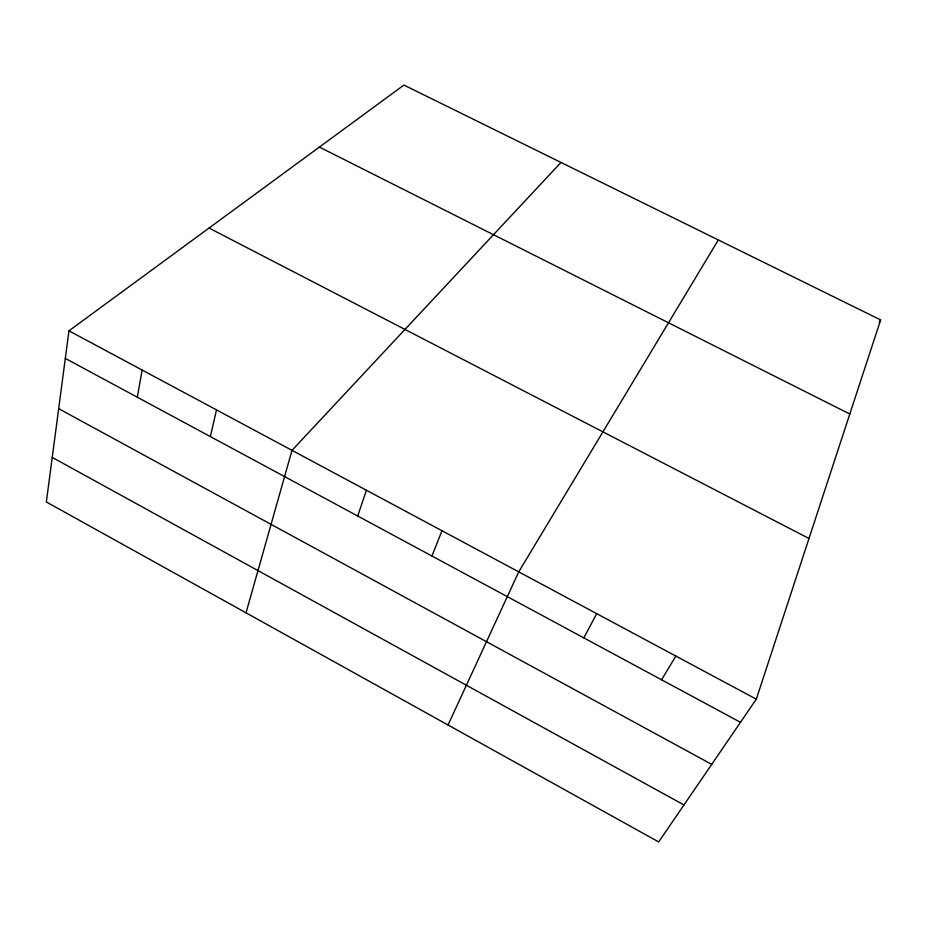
<?xml version="1.0" encoding="UTF-8"?>
<svg xmlns="http://www.w3.org/2000/svg" width="927" height="927" viewBox="0 0 927 927"><rect width="100%" height="100%" fill="white"/><g stroke="black" fill="none" stroke-linecap="round" stroke-linejoin="round"><path stroke-width="1.39" d="M68.957 330.823L46.35 501.97L658.668 841.936L756.305 699.178L880.65 319.931L403.929 85.064L68.957 330.823L756.305 699.178M137.3 397.208L142.155 370.058M210.383 436.594L216.501 409.896M246.026 612.828L292.005 450.36L560.997 162.445M357.706 516.003L366.432 490.244M431.947 556.015L442.005 530.742M448.042 724.995L518.749 571.866L718.309 239.954M583.836 637.892L596.698 613.639M661.554 679.781L675.876 656.073M879.225 322.295L880.65 319.931M319.409 147.08L849.804 414.033M209.038 228.042L808.993 538.494M65.307 358.401L740.476 722.318M58.668 408.668L711.716 764.369M52.236 457.393L683.964 804.949"/></g></svg>
